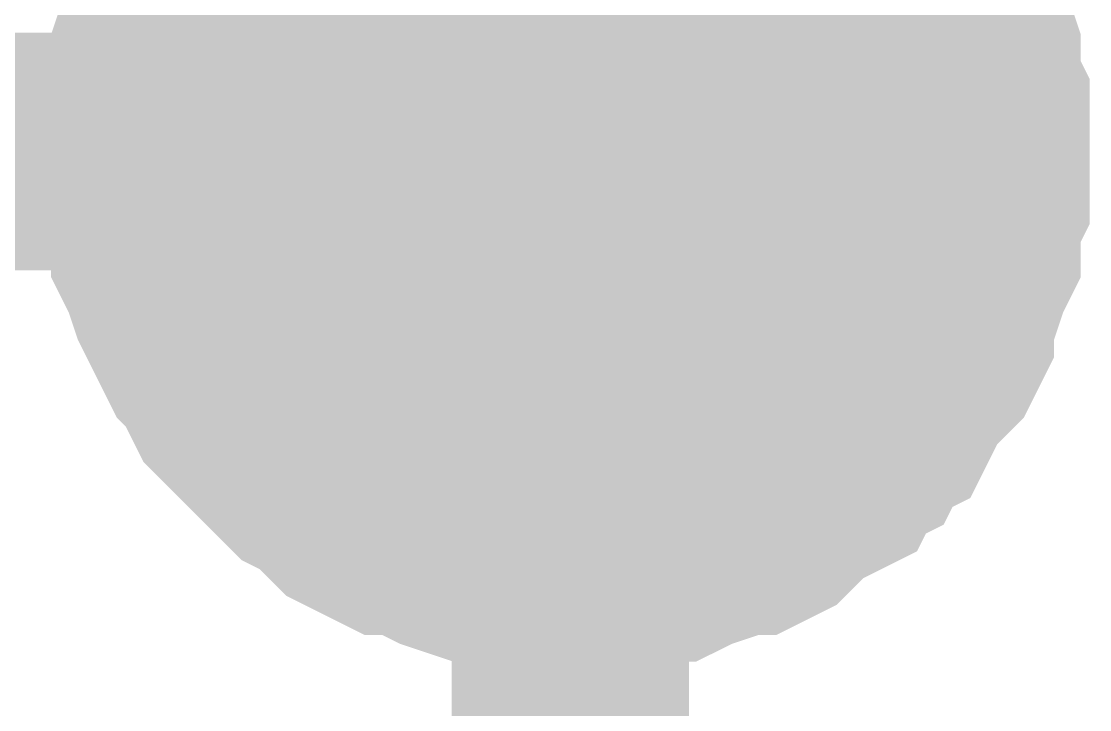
# Model space of a CAD drawing. Header units: inches. Extents: x 0 to 22.3, y 0 to 15.7.
# Drawn here: x 3.5731 to 3.6262, y 5.4721 to 5.5063 of the extents above; entities that cross this region are included whole.
import ezdxf

# ---------------------------------------------------------------- set-up
doc = ezdxf.new("R2010")
doc.units = ezdxf.units.IN
doc.header["$MEASUREMENT"] = 0
doc.layers.add('Sheet', color=255, linetype='Continuous')

msp = doc.modelspace()

# ---------------------------------------------------------------- linework, layer by layer
at = {"layer": 'Sheet'}
for points in [[(3.60041, 6.669848, 0.0118, 0.0118, 0), (3.60041, 5.499862, 0.0118, 0.0118, 0), (3.60041, 5.430025, 0.0118, 0.0118, 0)], [(3.580077, 5.499862, 0.0118, 0.0118, 0), (3.580077, 5.500746, 0.0118, 0.0118, 0), (3.580077, 5.502072, 0.0118, 0.0118, 0), (3.580519, 5.502956, 0.0118, 0.0118, 0), (3.580519, 5.50384, 0.0118, 0.0118, 0), (3.580519, 5.504724, 0.0118, 0.0118, 0), (3.580961, 5.50605, 0.0118, 0.0118, 0), (3.581403, 5.506934, 0.0118, 0.0118, 0), (3.581845, 5.507818, 0.0118, 0.0118, 0), (3.582287, 5.508702, 0.0118, 0.0118, 0), (3.582729, 5.509586, 0.0118, 0.0118, 0), (3.583171, 5.51047, 0.0118, 0.0118, 0), (3.583613, 5.511354, 0.0118, 0.0118, 0), (3.584055, 5.511796, 0.0118, 0.0118, 0), (3.584939, 5.51268, 0.0118, 0.0118, 0)], [(3.580077, 5.499862, 0.0118, 0.0118, 0), (3.580077, 5.500746, 0.0118, 0.0118, 0), (3.580077, 5.502072, 0.0118, 0.0118, 0), (3.580519, 5.502956, 0.0118, 0.0118, 0), (3.580519, 5.50384, 0.0118, 0.0118, 0), (3.580519, 5.504724, 0.0118, 0.0118, 0), (3.580961, 5.50605, 0.0118, 0.0118, 0), (3.581403, 5.506934, 0.0118, 0.0118, 0), (3.581845, 5.507818, 0.0118, 0.0118, 0), (3.582287, 5.508702, 0.0118, 0.0118, 0), (3.582729, 5.509586, 0.0118, 0.0118, 0), (3.583171, 5.51047, 0.0118, 0.0118, 0), (3.583613, 5.511354, 0.0118, 0.0118, 0), (3.584055, 5.511796, 0.0118, 0.0118, 0), (3.584939, 5.51268, 0.0118, 0.0118, 0)], [(3.580077, 5.499862, 0.0118, 0.0118, 0), (3.580077, 5.500746, 0.0118, 0.0118, 0), (3.580077, 5.502072, 0.0118, 0.0118, 0), (3.580519, 5.502956, 0.0118, 0.0118, 0), (3.580519, 5.50384, 0.0118, 0.0118, 0), (3.580519, 5.504724, 0.0118, 0.0118, 0), (3.580961, 5.50605, 0.0118, 0.0118, 0), (3.581403, 5.506934, 0.0118, 0.0118, 0), (3.581845, 5.507818, 0.0118, 0.0118, 0), (3.582287, 5.508702, 0.0118, 0.0118, 0), (3.582729, 5.509586, 0.0118, 0.0118, 0), (3.583171, 5.51047, 0.0118, 0.0118, 0), (3.583613, 5.511354, 0.0118, 0.0118, 0), (3.584055, 5.511796, 0.0118, 0.0118, 0), (3.584939, 5.51268, 0.0118, 0.0118, 0)], [(3.580077, 5.499862, 0.0118, 0.0118, 0), (3.580077, 5.500746, 0.0118, 0.0118, 0), (3.580077, 5.502072, 0.0118, 0.0118, 0), (3.580519, 5.502956, 0.0118, 0.0118, 0), (3.580519, 5.50384, 0.0118, 0.0118, 0), (3.580519, 5.504724, 0.0118, 0.0118, 0), (3.580961, 5.50605, 0.0118, 0.0118, 0), (3.581403, 5.506934, 0.0118, 0.0118, 0), (3.581845, 5.507818, 0.0118, 0.0118, 0), (3.582287, 5.508702, 0.0118, 0.0118, 0), (3.582729, 5.509586, 0.0118, 0.0118, 0), (3.583171, 5.51047, 0.0118, 0.0118, 0), (3.583613, 5.511354, 0.0118, 0.0118, 0), (3.584055, 5.511796, 0.0118, 0.0118, 0), (3.584939, 5.51268, 0.0118, 0.0118, 0)], [(3.615882, 5.51268, 0.0118, 0.0118, 0), (3.616324, 5.511796, 0.0118, 0.0118, 0), (3.616766, 5.511354, 0.0118, 0.0118, 0), (3.61765, 5.51047, 0.0118, 0.0118, 0), (3.618092, 5.509586, 0.0118, 0.0118, 0), (3.618534, 5.508702, 0.0118, 0.0118, 0), (3.618534, 5.507818, 0.0118, 0.0118, 0), (3.618976, 5.506934, 0.0118, 0.0118, 0), (3.619418, 5.50605, 0.0118, 0.0118, 0), (3.61986, 5.504724, 0.0118, 0.0118, 0), (3.61986, 5.50384, 0.0118, 0.0118, 0), (3.61986, 5.502956, 0.0118, 0.0118, 0), (3.620302, 5.502072, 0.0118, 0.0118, 0), (3.620302, 5.500746, 0.0118, 0.0118, 0), (3.620302, 5.499862, 0.0118, 0.0118, 0)], [(3.615882, 5.51268, 0.0118, 0.0118, 0), (3.616324, 5.511796, 0.0118, 0.0118, 0), (3.616766, 5.511354, 0.0118, 0.0118, 0), (3.61765, 5.51047, 0.0118, 0.0118, 0), (3.618092, 5.509586, 0.0118, 0.0118, 0), (3.618534, 5.508702, 0.0118, 0.0118, 0), (3.618534, 5.507818, 0.0118, 0.0118, 0), (3.618976, 5.506934, 0.0118, 0.0118, 0), (3.619418, 5.50605, 0.0118, 0.0118, 0), (3.61986, 5.504724, 0.0118, 0.0118, 0), (3.61986, 5.50384, 0.0118, 0.0118, 0), (3.61986, 5.502956, 0.0118, 0.0118, 0), (3.620302, 5.502072, 0.0118, 0.0118, 0), (3.620302, 5.500746, 0.0118, 0.0118, 0), (3.620302, 5.499862, 0.0118, 0.0118, 0)], [(3.615882, 5.51268, 0.0118, 0.0118, 0), (3.616324, 5.511796, 0.0118, 0.0118, 0), (3.616766, 5.511354, 0.0118, 0.0118, 0), (3.61765, 5.51047, 0.0118, 0.0118, 0), (3.618092, 5.509586, 0.0118, 0.0118, 0), (3.618534, 5.508702, 0.0118, 0.0118, 0), (3.618534, 5.507818, 0.0118, 0.0118, 0), (3.618976, 5.506934, 0.0118, 0.0118, 0), (3.619418, 5.50605, 0.0118, 0.0118, 0), (3.61986, 5.504724, 0.0118, 0.0118, 0), (3.61986, 5.50384, 0.0118, 0.0118, 0), (3.61986, 5.502956, 0.0118, 0.0118, 0), (3.620302, 5.502072, 0.0118, 0.0118, 0), (3.620302, 5.500746, 0.0118, 0.0118, 0), (3.620302, 5.499862, 0.0118, 0.0118, 0)], [(3.615882, 5.51268, 0.0118, 0.0118, 0), (3.616324, 5.511796, 0.0118, 0.0118, 0), (3.616766, 5.511354, 0.0118, 0.0118, 0), (3.61765, 5.51047, 0.0118, 0.0118, 0), (3.618092, 5.509586, 0.0118, 0.0118, 0), (3.618534, 5.508702, 0.0118, 0.0118, 0), (3.618534, 5.507818, 0.0118, 0.0118, 0), (3.618976, 5.506934, 0.0118, 0.0118, 0), (3.619418, 5.50605, 0.0118, 0.0118, 0), (3.61986, 5.504724, 0.0118, 0.0118, 0), (3.61986, 5.50384, 0.0118, 0.0118, 0), (3.61986, 5.502956, 0.0118, 0.0118, 0), (3.620302, 5.502072, 0.0118, 0.0118, 0), (3.620302, 5.500746, 0.0118, 0.0118, 0), (3.620302, 5.499862, 0.0118, 0.0118, 0)], [(3.580077, 5.499862, 0.0039, 0.0039, 0), (3.580077, 5.500746, 0.0039, 0.0039, 0), (3.580077, 5.502072, 0.0039, 0.0039, 0), (3.580519, 5.502956, 0.0039, 0.0039, 0), (3.580519, 5.50384, 0.0039, 0.0039, 0), (3.580519, 5.504724, 0.0039, 0.0039, 0), (3.580961, 5.50605, 0.0039, 0.0039, 0), (3.581403, 5.506934, 0.0039, 0.0039, 0), (3.581845, 5.507818, 0.0039, 0.0039, 0), (3.582287, 5.508702, 0.0039, 0.0039, 0)], [(3.580077, 5.499862, 0.0039, 0.0039, 0), (3.580077, 5.500746, 0.0039, 0.0039, 0), (3.580077, 5.502072, 0.0039, 0.0039, 0), (3.580519, 5.502956, 0.0039, 0.0039, 0), (3.580519, 5.50384, 0.0039, 0.0039, 0), (3.580519, 5.504724, 0.0039, 0.0039, 0), (3.580961, 5.50605, 0.0039, 0.0039, 0), (3.581403, 5.506934, 0.0039, 0.0039, 0), (3.581845, 5.507818, 0.0039, 0.0039, 0), (3.582287, 5.508702, 0.0039, 0.0039, 0)], [(3.580077, 5.499862, 0.0039, 0.0039, 0), (3.580077, 5.500746, 0.0039, 0.0039, 0), (3.580077, 5.502072, 0.0039, 0.0039, 0), (3.580519, 5.502956, 0.0039, 0.0039, 0), (3.580519, 5.50384, 0.0039, 0.0039, 0), (3.580519, 5.504724, 0.0039, 0.0039, 0), (3.580961, 5.50605, 0.0039, 0.0039, 0), (3.581403, 5.506934, 0.0039, 0.0039, 0), (3.581845, 5.507818, 0.0039, 0.0039, 0), (3.582287, 5.508702, 0.0039, 0.0039, 0)], [(3.580077, 5.499862, 0.0039, 0.0039, 0), (3.580077, 5.500746, 0.0039, 0.0039, 0), (3.580077, 5.502072, 0.0039, 0.0039, 0), (3.580519, 5.502956, 0.0039, 0.0039, 0), (3.580519, 5.50384, 0.0039, 0.0039, 0), (3.580519, 5.504724, 0.0039, 0.0039, 0), (3.580961, 5.50605, 0.0039, 0.0039, 0), (3.581403, 5.506934, 0.0039, 0.0039, 0), (3.581845, 5.507818, 0.0039, 0.0039, 0), (3.582287, 5.508702, 0.0039, 0.0039, 0)], [(3.618534, 5.508702, 0.0039, 0.0039, 0), (3.618534, 5.507818, 0.0039, 0.0039, 0), (3.618976, 5.506934, 0.0039, 0.0039, 0), (3.619418, 5.50605, 0.0039, 0.0039, 0), (3.61986, 5.504724, 0.0039, 0.0039, 0), (3.61986, 5.50384, 0.0039, 0.0039, 0), (3.61986, 5.502956, 0.0039, 0.0039, 0), (3.620302, 5.502072, 0.0039, 0.0039, 0), (3.620302, 5.500746, 0.0039, 0.0039, 0), (3.620302, 5.499862, 0.0039, 0.0039, 0)], [(3.618534, 5.508702, 0.0039, 0.0039, 0), (3.618534, 5.507818, 0.0039, 0.0039, 0), (3.618976, 5.506934, 0.0039, 0.0039, 0), (3.619418, 5.50605, 0.0039, 0.0039, 0), (3.61986, 5.504724, 0.0039, 0.0039, 0), (3.61986, 5.50384, 0.0039, 0.0039, 0), (3.61986, 5.502956, 0.0039, 0.0039, 0), (3.620302, 5.502072, 0.0039, 0.0039, 0), (3.620302, 5.500746, 0.0039, 0.0039, 0), (3.620302, 5.499862, 0.0039, 0.0039, 0)], [(3.618534, 5.508702, 0.0039, 0.0039, 0), (3.618534, 5.507818, 0.0039, 0.0039, 0), (3.618976, 5.506934, 0.0039, 0.0039, 0), (3.619418, 5.50605, 0.0039, 0.0039, 0), (3.61986, 5.504724, 0.0039, 0.0039, 0), (3.61986, 5.50384, 0.0039, 0.0039, 0), (3.61986, 5.502956, 0.0039, 0.0039, 0), (3.620302, 5.502072, 0.0039, 0.0039, 0), (3.620302, 5.500746, 0.0039, 0.0039, 0), (3.620302, 5.499862, 0.0039, 0.0039, 0)], [(3.618534, 5.508702, 0.0039, 0.0039, 0), (3.618534, 5.507818, 0.0039, 0.0039, 0), (3.618976, 5.506934, 0.0039, 0.0039, 0), (3.619418, 5.50605, 0.0039, 0.0039, 0), (3.61986, 5.504724, 0.0039, 0.0039, 0), (3.61986, 5.50384, 0.0039, 0.0039, 0), (3.61986, 5.502956, 0.0039, 0.0039, 0), (3.620302, 5.502072, 0.0039, 0.0039, 0), (3.620302, 5.500746, 0.0039, 0.0039, 0), (3.620302, 5.499862, 0.0039, 0.0039, 0)], [(3.400167, 5.499862, 0.0118, 0.0118, 0), (3.60041, 5.499862, 0.0118, 0.0118, 0)], [(3.60041, 5.479972, 0.0118, 0.0118, 0), (3.599526, 5.479972, 0.0118, 0.0118, 0), (3.5982, 5.479972, 0.0118, 0.0118, 0), (3.597316, 5.480414, 0.0118, 0.0118, 0), (3.596432, 5.480414, 0.0118, 0.0118, 0), (3.595548, 5.480414, 0.0118, 0.0118, 0), (3.594222, 5.480856, 0.0118, 0.0118, 0), (3.593338, 5.481298, 0.0118, 0.0118, 0), (3.592454, 5.48174, 0.0118, 0.0118, 0), (3.59157, 5.48174, 0.0118, 0.0118, 0), (3.590685, 5.482182, 0.0118, 0.0118, 0), (3.589801, 5.482624, 0.0118, 0.0118, 0), (3.588917, 5.483508, 0.0118, 0.0118, 0), (3.588475, 5.48395, 0.0118, 0.0118, 0), (3.587591, 5.484392, 0.0118, 0.0118, 0), (3.586707, 5.485276, 0.0118, 0.0118, 0), (3.586265, 5.485718, 0.0118, 0.0118, 0), (3.585381, 5.486602, 0.0118, 0.0118, 0), (3.584939, 5.487044, 0.0118, 0.0118, 0), (3.584055, 5.487928, 0.0118, 0.0118, 0), (3.583613, 5.488812, 0.0118, 0.0118, 0), (3.583171, 5.489696, 0.0118, 0.0118, 0), (3.582729, 5.490138, 0.0118, 0.0118, 0), (3.582287, 5.491022, 0.0118, 0.0118, 0), (3.581845, 5.491906, 0.0118, 0.0118, 0), (3.581403, 5.49279, 0.0118, 0.0118, 0), (3.580961, 5.494116, 0.0118, 0.0118, 0), (3.580519, 5.495, 0.0118, 0.0118, 0), (3.580519, 5.495884, 0.0118, 0.0118, 0), (3.580519, 5.496768, 0.0118, 0.0118, 0), (3.580077, 5.497652, 0.0118, 0.0118, 0), (3.580077, 5.498978, 0.0118, 0.0118, 0), (3.580077, 5.499862, 0.0118, 0.0118, 0)], [(3.580077, 5.499862, 0.0118, 0.0118, 0), (3.580077, 5.499862, 0.0118, 0.0118, 0)], [(3.60041, 5.479972, 0.0118, 0.0118, 0), (3.599526, 5.479972, 0.0118, 0.0118, 0), (3.5982, 5.479972, 0.0118, 0.0118, 0), (3.597316, 5.480414, 0.0118, 0.0118, 0), (3.596432, 5.480414, 0.0118, 0.0118, 0), (3.595548, 5.480414, 0.0118, 0.0118, 0), (3.594222, 5.480856, 0.0118, 0.0118, 0), (3.593338, 5.481298, 0.0118, 0.0118, 0), (3.592454, 5.48174, 0.0118, 0.0118, 0), (3.59157, 5.48174, 0.0118, 0.0118, 0), (3.590685, 5.482182, 0.0118, 0.0118, 0), (3.589801, 5.482624, 0.0118, 0.0118, 0), (3.588917, 5.483508, 0.0118, 0.0118, 0), (3.588475, 5.48395, 0.0118, 0.0118, 0), (3.587591, 5.484392, 0.0118, 0.0118, 0), (3.586707, 5.485276, 0.0118, 0.0118, 0), (3.586265, 5.485718, 0.0118, 0.0118, 0), (3.585381, 5.486602, 0.0118, 0.0118, 0), (3.584939, 5.487044, 0.0118, 0.0118, 0), (3.584055, 5.487928, 0.0118, 0.0118, 0), (3.583613, 5.488812, 0.0118, 0.0118, 0), (3.583171, 5.489696, 0.0118, 0.0118, 0), (3.582729, 5.490138, 0.0118, 0.0118, 0), (3.582287, 5.491022, 0.0118, 0.0118, 0), (3.581845, 5.491906, 0.0118, 0.0118, 0), (3.581403, 5.49279, 0.0118, 0.0118, 0), (3.580961, 5.494116, 0.0118, 0.0118, 0), (3.580519, 5.495, 0.0118, 0.0118, 0), (3.580519, 5.495884, 0.0118, 0.0118, 0), (3.580519, 5.496768, 0.0118, 0.0118, 0), (3.580077, 5.497652, 0.0118, 0.0118, 0), (3.580077, 5.498978, 0.0118, 0.0118, 0), (3.580077, 5.499862, 0.0118, 0.0118, 0)], [(3.580077, 5.499862, 0.0118, 0.0118, 0), (3.580077, 5.499862, 0.0118, 0.0118, 0)], [(3.60041, 5.479972, 0.0118, 0.0118, 0), (3.599526, 5.479972, 0.0118, 0.0118, 0), (3.5982, 5.479972, 0.0118, 0.0118, 0), (3.597316, 5.480414, 0.0118, 0.0118, 0), (3.596432, 5.480414, 0.0118, 0.0118, 0), (3.595548, 5.480414, 0.0118, 0.0118, 0), (3.594222, 5.480856, 0.0118, 0.0118, 0), (3.593338, 5.481298, 0.0118, 0.0118, 0), (3.592454, 5.48174, 0.0118, 0.0118, 0), (3.59157, 5.48174, 0.0118, 0.0118, 0), (3.590685, 5.482182, 0.0118, 0.0118, 0), (3.589801, 5.482624, 0.0118, 0.0118, 0), (3.588917, 5.483508, 0.0118, 0.0118, 0), (3.588475, 5.48395, 0.0118, 0.0118, 0), (3.587591, 5.484392, 0.0118, 0.0118, 0), (3.586707, 5.485276, 0.0118, 0.0118, 0), (3.586265, 5.485718, 0.0118, 0.0118, 0), (3.585381, 5.486602, 0.0118, 0.0118, 0), (3.584939, 5.487044, 0.0118, 0.0118, 0), (3.584055, 5.487928, 0.0118, 0.0118, 0), (3.583613, 5.488812, 0.0118, 0.0118, 0), (3.583171, 5.489696, 0.0118, 0.0118, 0), (3.582729, 5.490138, 0.0118, 0.0118, 0), (3.582287, 5.491022, 0.0118, 0.0118, 0), (3.581845, 5.491906, 0.0118, 0.0118, 0), (3.581403, 5.49279, 0.0118, 0.0118, 0), (3.580961, 5.494116, 0.0118, 0.0118, 0), (3.580519, 5.495, 0.0118, 0.0118, 0), (3.580519, 5.495884, 0.0118, 0.0118, 0), (3.580519, 5.496768, 0.0118, 0.0118, 0), (3.580077, 5.497652, 0.0118, 0.0118, 0), (3.580077, 5.498978, 0.0118, 0.0118, 0), (3.580077, 5.499862, 0.0118, 0.0118, 0)], [(3.580077, 5.499862, 0.0118, 0.0118, 0), (3.580077, 5.499862, 0.0118, 0.0118, 0)], [(3.60041, 5.479972, 0.0118, 0.0118, 0), (3.599526, 5.479972, 0.0118, 0.0118, 0), (3.5982, 5.479972, 0.0118, 0.0118, 0), (3.597316, 5.480414, 0.0118, 0.0118, 0), (3.596432, 5.480414, 0.0118, 0.0118, 0), (3.595548, 5.480414, 0.0118, 0.0118, 0), (3.594222, 5.480856, 0.0118, 0.0118, 0), (3.593338, 5.481298, 0.0118, 0.0118, 0), (3.592454, 5.48174, 0.0118, 0.0118, 0), (3.59157, 5.48174, 0.0118, 0.0118, 0), (3.590685, 5.482182, 0.0118, 0.0118, 0), (3.589801, 5.482624, 0.0118, 0.0118, 0), (3.588917, 5.483508, 0.0118, 0.0118, 0), (3.588475, 5.48395, 0.0118, 0.0118, 0), (3.587591, 5.484392, 0.0118, 0.0118, 0), (3.586707, 5.485276, 0.0118, 0.0118, 0), (3.586265, 5.485718, 0.0118, 0.0118, 0), (3.585381, 5.486602, 0.0118, 0.0118, 0), (3.584939, 5.487044, 0.0118, 0.0118, 0), (3.584055, 5.487928, 0.0118, 0.0118, 0), (3.583613, 5.488812, 0.0118, 0.0118, 0), (3.583171, 5.489696, 0.0118, 0.0118, 0), (3.582729, 5.490138, 0.0118, 0.0118, 0), (3.582287, 5.491022, 0.0118, 0.0118, 0), (3.581845, 5.491906, 0.0118, 0.0118, 0), (3.581403, 5.49279, 0.0118, 0.0118, 0), (3.580961, 5.494116, 0.0118, 0.0118, 0), (3.580519, 5.495, 0.0118, 0.0118, 0), (3.580519, 5.495884, 0.0118, 0.0118, 0), (3.580519, 5.496768, 0.0118, 0.0118, 0), (3.580077, 5.497652, 0.0118, 0.0118, 0), (3.580077, 5.498978, 0.0118, 0.0118, 0), (3.580077, 5.499862, 0.0118, 0.0118, 0)], [(3.580077, 5.499862, 0.0118, 0.0118, 0), (3.580077, 5.499862, 0.0118, 0.0118, 0)], [(3.620302, 5.499862, 0.0118, 0.0118, 0), (3.620302, 5.498978, 0.0118, 0.0118, 0), (3.620302, 5.497652, 0.0118, 0.0118, 0), (3.61986, 5.496768, 0.0118, 0.0118, 0), (3.61986, 5.495884, 0.0118, 0.0118, 0), (3.61986, 5.495, 0.0118, 0.0118, 0), (3.619418, 5.494116, 0.0118, 0.0118, 0), (3.618976, 5.49279, 0.0118, 0.0118, 0), (3.618534, 5.491906, 0.0118, 0.0118, 0), (3.618534, 5.491022, 0.0118, 0.0118, 0), (3.618092, 5.490138, 0.0118, 0.0118, 0), (3.61765, 5.489696, 0.0118, 0.0118, 0), (3.616766, 5.488812, 0.0118, 0.0118, 0), (3.616324, 5.487928, 0.0118, 0.0118, 0), (3.615882, 5.487044, 0.0118, 0.0118, 0), (3.614998, 5.486602, 0.0118, 0.0118, 0), (3.614556, 5.485718, 0.0118, 0.0118, 0), (3.613672, 5.485276, 0.0118, 0.0118, 0), (3.613229, 5.484392, 0.0118, 0.0118, 0), (3.612345, 5.48395, 0.0118, 0.0118, 0), (3.611461, 5.483508, 0.0118, 0.0118, 0), (3.610577, 5.482624, 0.0118, 0.0118, 0), (3.610135, 5.482182, 0.0118, 0.0118, 0), (3.609251, 5.48174, 0.0118, 0.0118, 0), (3.608367, 5.48174, 0.0118, 0.0118, 0), (3.607483, 5.481298, 0.0118, 0.0118, 0), (3.606157, 5.480856, 0.0118, 0.0118, 0), (3.605273, 5.480414, 0.0118, 0.0118, 0), (3.604389, 5.480414, 0.0118, 0.0118, 0), (3.603505, 5.480414, 0.0118, 0.0118, 0), (3.602621, 5.479972, 0.0118, 0.0118, 0), (3.601294, 5.479972, 0.0118, 0.0118, 0), (3.60041, 5.479972, 0.0118, 0.0118, 0)], [(3.620302, 5.499862, 0.0118, 0.0118, 0), (3.620302, 5.498978, 0.0118, 0.0118, 0), (3.620302, 5.497652, 0.0118, 0.0118, 0), (3.61986, 5.496768, 0.0118, 0.0118, 0), (3.61986, 5.495884, 0.0118, 0.0118, 0), (3.61986, 5.495, 0.0118, 0.0118, 0), (3.619418, 5.494116, 0.0118, 0.0118, 0), (3.618976, 5.49279, 0.0118, 0.0118, 0), (3.618534, 5.491906, 0.0118, 0.0118, 0), (3.618534, 5.491022, 0.0118, 0.0118, 0), (3.618092, 5.490138, 0.0118, 0.0118, 0), (3.61765, 5.489696, 0.0118, 0.0118, 0), (3.616766, 5.488812, 0.0118, 0.0118, 0), (3.616324, 5.487928, 0.0118, 0.0118, 0), (3.615882, 5.487044, 0.0118, 0.0118, 0), (3.614998, 5.486602, 0.0118, 0.0118, 0), (3.614556, 5.485718, 0.0118, 0.0118, 0), (3.613672, 5.485276, 0.0118, 0.0118, 0), (3.613229, 5.484392, 0.0118, 0.0118, 0), (3.612345, 5.48395, 0.0118, 0.0118, 0), (3.611461, 5.483508, 0.0118, 0.0118, 0), (3.610577, 5.482624, 0.0118, 0.0118, 0), (3.610135, 5.482182, 0.0118, 0.0118, 0), (3.609251, 5.48174, 0.0118, 0.0118, 0), (3.608367, 5.48174, 0.0118, 0.0118, 0), (3.607483, 5.481298, 0.0118, 0.0118, 0), (3.606157, 5.480856, 0.0118, 0.0118, 0), (3.605273, 5.480414, 0.0118, 0.0118, 0), (3.604389, 5.480414, 0.0118, 0.0118, 0), (3.603505, 5.480414, 0.0118, 0.0118, 0), (3.602621, 5.479972, 0.0118, 0.0118, 0), (3.601294, 5.479972, 0.0118, 0.0118, 0), (3.60041, 5.479972, 0.0118, 0.0118, 0)], [(3.620302, 5.499862, 0.0118, 0.0118, 0), (3.620302, 5.498978, 0.0118, 0.0118, 0), (3.620302, 5.497652, 0.0118, 0.0118, 0), (3.61986, 5.496768, 0.0118, 0.0118, 0), (3.61986, 5.495884, 0.0118, 0.0118, 0), (3.61986, 5.495, 0.0118, 0.0118, 0), (3.619418, 5.494116, 0.0118, 0.0118, 0), (3.618976, 5.49279, 0.0118, 0.0118, 0), (3.618534, 5.491906, 0.0118, 0.0118, 0), (3.618534, 5.491022, 0.0118, 0.0118, 0), (3.618092, 5.490138, 0.0118, 0.0118, 0), (3.61765, 5.489696, 0.0118, 0.0118, 0), (3.616766, 5.488812, 0.0118, 0.0118, 0), (3.616324, 5.487928, 0.0118, 0.0118, 0), (3.615882, 5.487044, 0.0118, 0.0118, 0), (3.614998, 5.486602, 0.0118, 0.0118, 0), (3.614556, 5.485718, 0.0118, 0.0118, 0), (3.613672, 5.485276, 0.0118, 0.0118, 0), (3.613229, 5.484392, 0.0118, 0.0118, 0), (3.612345, 5.48395, 0.0118, 0.0118, 0), (3.611461, 5.483508, 0.0118, 0.0118, 0), (3.610577, 5.482624, 0.0118, 0.0118, 0), (3.610135, 5.482182, 0.0118, 0.0118, 0), (3.609251, 5.48174, 0.0118, 0.0118, 0), (3.608367, 5.48174, 0.0118, 0.0118, 0), (3.607483, 5.481298, 0.0118, 0.0118, 0), (3.606157, 5.480856, 0.0118, 0.0118, 0), (3.605273, 5.480414, 0.0118, 0.0118, 0), (3.604389, 5.480414, 0.0118, 0.0118, 0), (3.603505, 5.480414, 0.0118, 0.0118, 0), (3.602621, 5.479972, 0.0118, 0.0118, 0), (3.601294, 5.479972, 0.0118, 0.0118, 0), (3.60041, 5.479972, 0.0118, 0.0118, 0)], [(3.620302, 5.499862, 0.0118, 0.0118, 0), (3.620302, 5.498978, 0.0118, 0.0118, 0), (3.620302, 5.497652, 0.0118, 0.0118, 0), (3.61986, 5.496768, 0.0118, 0.0118, 0), (3.61986, 5.495884, 0.0118, 0.0118, 0), (3.61986, 5.495, 0.0118, 0.0118, 0), (3.619418, 5.494116, 0.0118, 0.0118, 0), (3.618976, 5.49279, 0.0118, 0.0118, 0), (3.618534, 5.491906, 0.0118, 0.0118, 0), (3.618534, 5.491022, 0.0118, 0.0118, 0), (3.618092, 5.490138, 0.0118, 0.0118, 0), (3.61765, 5.489696, 0.0118, 0.0118, 0), (3.616766, 5.488812, 0.0118, 0.0118, 0), (3.616324, 5.487928, 0.0118, 0.0118, 0), (3.615882, 5.487044, 0.0118, 0.0118, 0), (3.614998, 5.486602, 0.0118, 0.0118, 0), (3.614556, 5.485718, 0.0118, 0.0118, 0), (3.613672, 5.485276, 0.0118, 0.0118, 0), (3.613229, 5.484392, 0.0118, 0.0118, 0), (3.612345, 5.48395, 0.0118, 0.0118, 0), (3.611461, 5.483508, 0.0118, 0.0118, 0), (3.610577, 5.482624, 0.0118, 0.0118, 0), (3.610135, 5.482182, 0.0118, 0.0118, 0), (3.609251, 5.48174, 0.0118, 0.0118, 0), (3.608367, 5.48174, 0.0118, 0.0118, 0), (3.607483, 5.481298, 0.0118, 0.0118, 0), (3.606157, 5.480856, 0.0118, 0.0118, 0), (3.605273, 5.480414, 0.0118, 0.0118, 0), (3.604389, 5.480414, 0.0118, 0.0118, 0), (3.603505, 5.480414, 0.0118, 0.0118, 0), (3.602621, 5.479972, 0.0118, 0.0118, 0), (3.601294, 5.479972, 0.0118, 0.0118, 0), (3.60041, 5.479972, 0.0118, 0.0118, 0)], [(3.620302, 5.499862, 0.0118, 0.0118, 0), (3.620302, 5.499862, 0.0118, 0.0118, 0), (3.620302, 5.499862, 0.0118, 0.0118, 0), (3.620302, 5.499862, 0.0118, 0.0118, 0), (3.620302, 5.499862, 0.0118, 0.0118, 0), (3.620302, 5.499862, 0.0118, 0.0118, 0), (3.620302, 5.499862, 0.0118, 0.0118, 0), (3.620302, 5.499862, 0.0118, 0.0118, 0), (3.620302, 5.499862, 0.0118, 0.0118, 0), (3.620302, 5.499862, 0.0118, 0.0118, 0), (3.620302, 5.499862, 0.0118, 0.0118, 0), (3.620302, 5.499862, 0.0118, 0.0118, 0), (3.620302, 5.499862, 0.0118, 0.0118, 0), (3.620302, 5.499862, 0.0118, 0.0118, 0), (3.620302, 5.499862, 0.0118, 0.0118, 0), (3.620302, 5.499862, 0.0118, 0.0118, 0), (3.620302, 5.499862, 0.0118, 0.0118, 0), (3.620302, 5.499862, 0.0118, 0.0118, 0), (3.620302, 5.499862, 0.0118, 0.0118, 0), (3.620302, 5.499862, 0.0118, 0.0118, 0), (3.620302, 5.499862, 0.0118, 0.0118, 0), (3.620302, 5.499862, 0.0118, 0.0118, 0), (3.620302, 5.499862, 0.0118, 0.0118, 0), (3.620302, 5.499862, 0.0118, 0.0118, 0), (3.620302, 5.499862, 0.0118, 0.0118, 0), (3.620302, 5.499862, 0.0118, 0.0118, 0), (3.620302, 5.499862, 0.0118, 0.0118, 0), (3.620302, 5.499862, 0.0118, 0.0118, 0), (3.620302, 5.499862, 0.0118, 0.0118, 0), (3.620302, 5.499862, 0.0118, 0.0118, 0), (3.620302, 5.499862, 0.0118, 0.0118, 0), (3.620302, 5.499862, 0.0118, 0.0118, 0), (3.620302, 5.499862, 0.0118, 0.0118, 0)], [(3.620302, 5.499862, 0.0118, 0.0118, 0), (3.620302, 5.499862, 0.0118, 0.0118, 0)], [(3.620302, 5.499862, 0.0118, 0.0118, 0), (3.620302, 5.499862, 0.0118, 0.0118, 0), (3.620302, 5.499862, 0.0118, 0.0118, 0), (3.620302, 5.499862, 0.0118, 0.0118, 0), (3.620302, 5.499862, 0.0118, 0.0118, 0), (3.620302, 5.499862, 0.0118, 0.0118, 0), (3.620302, 5.499862, 0.0118, 0.0118, 0), (3.620302, 5.499862, 0.0118, 0.0118, 0), (3.620302, 5.499862, 0.0118, 0.0118, 0), (3.620302, 5.499862, 0.0118, 0.0118, 0), (3.620302, 5.499862, 0.0118, 0.0118, 0), (3.620302, 5.499862, 0.0118, 0.0118, 0), (3.620302, 5.499862, 0.0118, 0.0118, 0), (3.620302, 5.499862, 0.0118, 0.0118, 0), (3.620302, 5.499862, 0.0118, 0.0118, 0), (3.620302, 5.499862, 0.0118, 0.0118, 0), (3.620302, 5.499862, 0.0118, 0.0118, 0), (3.620302, 5.499862, 0.0118, 0.0118, 0), (3.620302, 5.499862, 0.0118, 0.0118, 0), (3.620302, 5.499862, 0.0118, 0.0118, 0), (3.620302, 5.499862, 0.0118, 0.0118, 0), (3.620302, 5.499862, 0.0118, 0.0118, 0), (3.620302, 5.499862, 0.0118, 0.0118, 0), (3.620302, 5.499862, 0.0118, 0.0118, 0), (3.620302, 5.499862, 0.0118, 0.0118, 0), (3.620302, 5.499862, 0.0118, 0.0118, 0), (3.620302, 5.499862, 0.0118, 0.0118, 0), (3.620302, 5.499862, 0.0118, 0.0118, 0), (3.620302, 5.499862, 0.0118, 0.0118, 0), (3.620302, 5.499862, 0.0118, 0.0118, 0), (3.620302, 5.499862, 0.0118, 0.0118, 0), (3.620302, 5.499862, 0.0118, 0.0118, 0), (3.620302, 5.499862, 0.0118, 0.0118, 0)], [(3.620302, 5.499862, 0.0118, 0.0118, 0), (3.620302, 5.499862, 0.0118, 0.0118, 0)], [(3.620302, 5.499862, 0.0118, 0.0118, 0), (3.620302, 5.499862, 0.0118, 0.0118, 0), (3.620302, 5.499862, 0.0118, 0.0118, 0), (3.620302, 5.499862, 0.0118, 0.0118, 0), (3.620302, 5.499862, 0.0118, 0.0118, 0), (3.620302, 5.499862, 0.0118, 0.0118, 0), (3.620302, 5.499862, 0.0118, 0.0118, 0), (3.620302, 5.499862, 0.0118, 0.0118, 0), (3.620302, 5.499862, 0.0118, 0.0118, 0), (3.620302, 5.499862, 0.0118, 0.0118, 0), (3.620302, 5.499862, 0.0118, 0.0118, 0), (3.620302, 5.499862, 0.0118, 0.0118, 0), (3.620302, 5.499862, 0.0118, 0.0118, 0), (3.620302, 5.499862, 0.0118, 0.0118, 0), (3.620302, 5.499862, 0.0118, 0.0118, 0), (3.620302, 5.499862, 0.0118, 0.0118, 0), (3.620302, 5.499862, 0.0118, 0.0118, 0), (3.620302, 5.499862, 0.0118, 0.0118, 0), (3.620302, 5.499862, 0.0118, 0.0118, 0), (3.620302, 5.499862, 0.0118, 0.0118, 0), (3.620302, 5.499862, 0.0118, 0.0118, 0), (3.620302, 5.499862, 0.0118, 0.0118, 0), (3.620302, 5.499862, 0.0118, 0.0118, 0), (3.620302, 5.499862, 0.0118, 0.0118, 0), (3.620302, 5.499862, 0.0118, 0.0118, 0), (3.620302, 5.499862, 0.0118, 0.0118, 0), (3.620302, 5.499862, 0.0118, 0.0118, 0), (3.620302, 5.499862, 0.0118, 0.0118, 0), (3.620302, 5.499862, 0.0118, 0.0118, 0), (3.620302, 5.499862, 0.0118, 0.0118, 0), (3.620302, 5.499862, 0.0118, 0.0118, 0), (3.620302, 5.499862, 0.0118, 0.0118, 0), (3.620302, 5.499862, 0.0118, 0.0118, 0)], [(3.620302, 5.499862, 0.0118, 0.0118, 0), (3.620302, 5.499862, 0.0118, 0.0118, 0)], [(3.620302, 5.499862, 0.0118, 0.0118, 0), (3.620302, 5.499862, 0.0118, 0.0118, 0), (3.620302, 5.499862, 0.0118, 0.0118, 0), (3.620302, 5.499862, 0.0118, 0.0118, 0), (3.620302, 5.499862, 0.0118, 0.0118, 0), (3.620302, 5.499862, 0.0118, 0.0118, 0), (3.620302, 5.499862, 0.0118, 0.0118, 0), (3.620302, 5.499862, 0.0118, 0.0118, 0), (3.620302, 5.499862, 0.0118, 0.0118, 0), (3.620302, 5.499862, 0.0118, 0.0118, 0), (3.620302, 5.499862, 0.0118, 0.0118, 0), (3.620302, 5.499862, 0.0118, 0.0118, 0), (3.620302, 5.499862, 0.0118, 0.0118, 0), (3.620302, 5.499862, 0.0118, 0.0118, 0), (3.620302, 5.499862, 0.0118, 0.0118, 0), (3.620302, 5.499862, 0.0118, 0.0118, 0), (3.620302, 5.499862, 0.0118, 0.0118, 0), (3.620302, 5.499862, 0.0118, 0.0118, 0), (3.620302, 5.499862, 0.0118, 0.0118, 0), (3.620302, 5.499862, 0.0118, 0.0118, 0), (3.620302, 5.499862, 0.0118, 0.0118, 0), (3.620302, 5.499862, 0.0118, 0.0118, 0), (3.620302, 5.499862, 0.0118, 0.0118, 0), (3.620302, 5.499862, 0.0118, 0.0118, 0), (3.620302, 5.499862, 0.0118, 0.0118, 0), (3.620302, 5.499862, 0.0118, 0.0118, 0), (3.620302, 5.499862, 0.0118, 0.0118, 0), (3.620302, 5.499862, 0.0118, 0.0118, 0), (3.620302, 5.499862, 0.0118, 0.0118, 0), (3.620302, 5.499862, 0.0118, 0.0118, 0), (3.620302, 5.499862, 0.0118, 0.0118, 0), (3.620302, 5.499862, 0.0118, 0.0118, 0), (3.620302, 5.499862, 0.0118, 0.0118, 0)], [(3.620302, 5.499862, 0.0118, 0.0118, 0), (3.620302, 5.499862, 0.0118, 0.0118, 0)], [(3.60041, 5.479972, 0.0039, 0.0039, 0), (3.599526, 5.479972, 0.0039, 0.0039, 0), (3.5982, 5.479972, 0.0039, 0.0039, 0), (3.597316, 5.480414, 0.0039, 0.0039, 0), (3.596432, 5.480414, 0.0039, 0.0039, 0), (3.595548, 5.480414, 0.0039, 0.0039, 0), (3.594222, 5.480856, 0.0039, 0.0039, 0), (3.593338, 5.481298, 0.0039, 0.0039, 0), (3.592454, 5.48174, 0.0039, 0.0039, 0), (3.59157, 5.48174, 0.0039, 0.0039, 0), (3.590685, 5.482182, 0.0039, 0.0039, 0), (3.589801, 5.482624, 0.0039, 0.0039, 0), (3.588917, 5.483508, 0.0039, 0.0039, 0), (3.588475, 5.48395, 0.0039, 0.0039, 0), (3.587591, 5.484392, 0.0039, 0.0039, 0), (3.586707, 5.485276, 0.0039, 0.0039, 0), (3.586265, 5.485718, 0.0039, 0.0039, 0), (3.585381, 5.486602, 0.0039, 0.0039, 0), (3.584939, 5.487044, 0.0039, 0.0039, 0), (3.584055, 5.487928, 0.0039, 0.0039, 0), (3.583613, 5.488812, 0.0039, 0.0039, 0), (3.583171, 5.489696, 0.0039, 0.0039, 0), (3.582729, 5.490138, 0.0039, 0.0039, 0), (3.582287, 5.491022, 0.0039, 0.0039, 0), (3.581845, 5.491906, 0.0039, 0.0039, 0), (3.581403, 5.49279, 0.0039, 0.0039, 0), (3.580961, 5.494116, 0.0039, 0.0039, 0), (3.580519, 5.495, 0.0039, 0.0039, 0), (3.580519, 5.495884, 0.0039, 0.0039, 0), (3.580519, 5.496768, 0.0039, 0.0039, 0), (3.580077, 5.497652, 0.0039, 0.0039, 0), (3.580077, 5.498978, 0.0039, 0.0039, 0), (3.580077, 5.499862, 0.0039, 0.0039, 0)], [(3.580077, 5.499862, 0.0039, 0.0039, 0), (3.580077, 5.499862, 0.0039, 0.0039, 0)], [(3.60041, 5.479972, 0.0039, 0.0039, 0), (3.599526, 5.479972, 0.0039, 0.0039, 0), (3.5982, 5.479972, 0.0039, 0.0039, 0), (3.597316, 5.480414, 0.0039, 0.0039, 0), (3.596432, 5.480414, 0.0039, 0.0039, 0), (3.595548, 5.480414, 0.0039, 0.0039, 0), (3.594222, 5.480856, 0.0039, 0.0039, 0), (3.593338, 5.481298, 0.0039, 0.0039, 0), (3.592454, 5.48174, 0.0039, 0.0039, 0), (3.59157, 5.48174, 0.0039, 0.0039, 0), (3.590685, 5.482182, 0.0039, 0.0039, 0), (3.589801, 5.482624, 0.0039, 0.0039, 0), (3.588917, 5.483508, 0.0039, 0.0039, 0), (3.588475, 5.48395, 0.0039, 0.0039, 0), (3.587591, 5.484392, 0.0039, 0.0039, 0), (3.586707, 5.485276, 0.0039, 0.0039, 0), (3.586265, 5.485718, 0.0039, 0.0039, 0), (3.585381, 5.486602, 0.0039, 0.0039, 0), (3.584939, 5.487044, 0.0039, 0.0039, 0), (3.584055, 5.487928, 0.0039, 0.0039, 0), (3.583613, 5.488812, 0.0039, 0.0039, 0), (3.583171, 5.489696, 0.0039, 0.0039, 0), (3.582729, 5.490138, 0.0039, 0.0039, 0), (3.582287, 5.491022, 0.0039, 0.0039, 0), (3.581845, 5.491906, 0.0039, 0.0039, 0), (3.581403, 5.49279, 0.0039, 0.0039, 0), (3.580961, 5.494116, 0.0039, 0.0039, 0), (3.580519, 5.495, 0.0039, 0.0039, 0), (3.580519, 5.495884, 0.0039, 0.0039, 0), (3.580519, 5.496768, 0.0039, 0.0039, 0), (3.580077, 5.497652, 0.0039, 0.0039, 0), (3.580077, 5.498978, 0.0039, 0.0039, 0), (3.580077, 5.499862, 0.0039, 0.0039, 0)], [(3.580077, 5.499862, 0.0039, 0.0039, 0), (3.580077, 5.499862, 0.0039, 0.0039, 0)], [(3.60041, 5.479972, 0.0039, 0.0039, 0), (3.599526, 5.479972, 0.0039, 0.0039, 0), (3.5982, 5.479972, 0.0039, 0.0039, 0), (3.597316, 5.480414, 0.0039, 0.0039, 0), (3.596432, 5.480414, 0.0039, 0.0039, 0), (3.595548, 5.480414, 0.0039, 0.0039, 0), (3.594222, 5.480856, 0.0039, 0.0039, 0), (3.593338, 5.481298, 0.0039, 0.0039, 0), (3.592454, 5.48174, 0.0039, 0.0039, 0), (3.59157, 5.48174, 0.0039, 0.0039, 0), (3.590685, 5.482182, 0.0039, 0.0039, 0), (3.589801, 5.482624, 0.0039, 0.0039, 0), (3.588917, 5.483508, 0.0039, 0.0039, 0), (3.588475, 5.48395, 0.0039, 0.0039, 0), (3.587591, 5.484392, 0.0039, 0.0039, 0), (3.586707, 5.485276, 0.0039, 0.0039, 0), (3.586265, 5.485718, 0.0039, 0.0039, 0), (3.585381, 5.486602, 0.0039, 0.0039, 0), (3.584939, 5.487044, 0.0039, 0.0039, 0), (3.584055, 5.487928, 0.0039, 0.0039, 0), (3.583613, 5.488812, 0.0039, 0.0039, 0), (3.583171, 5.489696, 0.0039, 0.0039, 0), (3.582729, 5.490138, 0.0039, 0.0039, 0), (3.582287, 5.491022, 0.0039, 0.0039, 0), (3.581845, 5.491906, 0.0039, 0.0039, 0), (3.581403, 5.49279, 0.0039, 0.0039, 0), (3.580961, 5.494116, 0.0039, 0.0039, 0), (3.580519, 5.495, 0.0039, 0.0039, 0), (3.580519, 5.495884, 0.0039, 0.0039, 0), (3.580519, 5.496768, 0.0039, 0.0039, 0), (3.580077, 5.497652, 0.0039, 0.0039, 0), (3.580077, 5.498978, 0.0039, 0.0039, 0), (3.580077, 5.499862, 0.0039, 0.0039, 0)], [(3.580077, 5.499862, 0.0039, 0.0039, 0), (3.580077, 5.499862, 0.0039, 0.0039, 0)], [(3.60041, 5.479972, 0.0039, 0.0039, 0), (3.599526, 5.479972, 0.0039, 0.0039, 0), (3.5982, 5.479972, 0.0039, 0.0039, 0), (3.597316, 5.480414, 0.0039, 0.0039, 0), (3.596432, 5.480414, 0.0039, 0.0039, 0), (3.595548, 5.480414, 0.0039, 0.0039, 0), (3.594222, 5.480856, 0.0039, 0.0039, 0), (3.593338, 5.481298, 0.0039, 0.0039, 0), (3.592454, 5.48174, 0.0039, 0.0039, 0), (3.59157, 5.48174, 0.0039, 0.0039, 0), (3.590685, 5.482182, 0.0039, 0.0039, 0), (3.589801, 5.482624, 0.0039, 0.0039, 0), (3.588917, 5.483508, 0.0039, 0.0039, 0), (3.588475, 5.48395, 0.0039, 0.0039, 0), (3.587591, 5.484392, 0.0039, 0.0039, 0), (3.586707, 5.485276, 0.0039, 0.0039, 0), (3.586265, 5.485718, 0.0039, 0.0039, 0), (3.585381, 5.486602, 0.0039, 0.0039, 0), (3.584939, 5.487044, 0.0039, 0.0039, 0), (3.584055, 5.487928, 0.0039, 0.0039, 0), (3.583613, 5.488812, 0.0039, 0.0039, 0), (3.583171, 5.489696, 0.0039, 0.0039, 0), (3.582729, 5.490138, 0.0039, 0.0039, 0), (3.582287, 5.491022, 0.0039, 0.0039, 0), (3.581845, 5.491906, 0.0039, 0.0039, 0), (3.581403, 5.49279, 0.0039, 0.0039, 0), (3.580961, 5.494116, 0.0039, 0.0039, 0), (3.580519, 5.495, 0.0039, 0.0039, 0), (3.580519, 5.495884, 0.0039, 0.0039, 0), (3.580519, 5.496768, 0.0039, 0.0039, 0), (3.580077, 5.497652, 0.0039, 0.0039, 0), (3.580077, 5.498978, 0.0039, 0.0039, 0), (3.580077, 5.499862, 0.0039, 0.0039, 0)], [(3.580077, 5.499862, 0.0039, 0.0039, 0), (3.580077, 5.499862, 0.0039, 0.0039, 0)], [(3.620302, 5.499862, 0.0039, 0.0039, 0), (3.620302, 5.498978, 0.0039, 0.0039, 0), (3.620302, 5.497652, 0.0039, 0.0039, 0), (3.61986, 5.496768, 0.0039, 0.0039, 0), (3.61986, 5.495884, 0.0039, 0.0039, 0), (3.61986, 5.495, 0.0039, 0.0039, 0), (3.619418, 5.494116, 0.0039, 0.0039, 0), (3.618976, 5.49279, 0.0039, 0.0039, 0), (3.618534, 5.491906, 0.0039, 0.0039, 0), (3.618534, 5.491022, 0.0039, 0.0039, 0), (3.618092, 5.490138, 0.0039, 0.0039, 0), (3.61765, 5.489696, 0.0039, 0.0039, 0), (3.616766, 5.488812, 0.0039, 0.0039, 0), (3.616324, 5.487928, 0.0039, 0.0039, 0), (3.615882, 5.487044, 0.0039, 0.0039, 0), (3.614998, 5.486602, 0.0039, 0.0039, 0), (3.614556, 5.485718, 0.0039, 0.0039, 0), (3.613672, 5.485276, 0.0039, 0.0039, 0), (3.613229, 5.484392, 0.0039, 0.0039, 0), (3.612345, 5.48395, 0.0039, 0.0039, 0), (3.611461, 5.483508, 0.0039, 0.0039, 0), (3.610577, 5.482624, 0.0039, 0.0039, 0), (3.610135, 5.482182, 0.0039, 0.0039, 0), (3.609251, 5.48174, 0.0039, 0.0039, 0), (3.608367, 5.48174, 0.0039, 0.0039, 0), (3.607483, 5.481298, 0.0039, 0.0039, 0), (3.606157, 5.480856, 0.0039, 0.0039, 0), (3.605273, 5.480414, 0.0039, 0.0039, 0), (3.604389, 5.480414, 0.0039, 0.0039, 0), (3.603505, 5.480414, 0.0039, 0.0039, 0), (3.602621, 5.479972, 0.0039, 0.0039, 0), (3.601294, 5.479972, 0.0039, 0.0039, 0), (3.60041, 5.479972, 0.0039, 0.0039, 0)], [(3.620302, 5.499862, 0.0039, 0.0039, 0), (3.620302, 5.498978, 0.0039, 0.0039, 0), (3.620302, 5.497652, 0.0039, 0.0039, 0), (3.61986, 5.496768, 0.0039, 0.0039, 0), (3.61986, 5.495884, 0.0039, 0.0039, 0), (3.61986, 5.495, 0.0039, 0.0039, 0), (3.619418, 5.494116, 0.0039, 0.0039, 0), (3.618976, 5.49279, 0.0039, 0.0039, 0), (3.618534, 5.491906, 0.0039, 0.0039, 0), (3.618534, 5.491022, 0.0039, 0.0039, 0), (3.618092, 5.490138, 0.0039, 0.0039, 0), (3.61765, 5.489696, 0.0039, 0.0039, 0), (3.616766, 5.488812, 0.0039, 0.0039, 0), (3.616324, 5.487928, 0.0039, 0.0039, 0), (3.615882, 5.487044, 0.0039, 0.0039, 0), (3.614998, 5.486602, 0.0039, 0.0039, 0), (3.614556, 5.485718, 0.0039, 0.0039, 0), (3.613672, 5.485276, 0.0039, 0.0039, 0), (3.613229, 5.484392, 0.0039, 0.0039, 0), (3.612345, 5.48395, 0.0039, 0.0039, 0), (3.611461, 5.483508, 0.0039, 0.0039, 0), (3.610577, 5.482624, 0.0039, 0.0039, 0), (3.610135, 5.482182, 0.0039, 0.0039, 0), (3.609251, 5.48174, 0.0039, 0.0039, 0), (3.608367, 5.48174, 0.0039, 0.0039, 0), (3.607483, 5.481298, 0.0039, 0.0039, 0), (3.606157, 5.480856, 0.0039, 0.0039, 0), (3.605273, 5.480414, 0.0039, 0.0039, 0), (3.604389, 5.480414, 0.0039, 0.0039, 0), (3.603505, 5.480414, 0.0039, 0.0039, 0), (3.602621, 5.479972, 0.0039, 0.0039, 0), (3.601294, 5.479972, 0.0039, 0.0039, 0), (3.60041, 5.479972, 0.0039, 0.0039, 0)], [(3.620302, 5.499862, 0.0039, 0.0039, 0), (3.620302, 5.498978, 0.0039, 0.0039, 0), (3.620302, 5.497652, 0.0039, 0.0039, 0), (3.61986, 5.496768, 0.0039, 0.0039, 0), (3.61986, 5.495884, 0.0039, 0.0039, 0), (3.61986, 5.495, 0.0039, 0.0039, 0), (3.619418, 5.494116, 0.0039, 0.0039, 0), (3.618976, 5.49279, 0.0039, 0.0039, 0), (3.618534, 5.491906, 0.0039, 0.0039, 0), (3.618534, 5.491022, 0.0039, 0.0039, 0), (3.618092, 5.490138, 0.0039, 0.0039, 0), (3.61765, 5.489696, 0.0039, 0.0039, 0), (3.616766, 5.488812, 0.0039, 0.0039, 0), (3.616324, 5.487928, 0.0039, 0.0039, 0), (3.615882, 5.487044, 0.0039, 0.0039, 0), (3.614998, 5.486602, 0.0039, 0.0039, 0), (3.614556, 5.485718, 0.0039, 0.0039, 0), (3.613672, 5.485276, 0.0039, 0.0039, 0), (3.613229, 5.484392, 0.0039, 0.0039, 0), (3.612345, 5.48395, 0.0039, 0.0039, 0), (3.611461, 5.483508, 0.0039, 0.0039, 0), (3.610577, 5.482624, 0.0039, 0.0039, 0), (3.610135, 5.482182, 0.0039, 0.0039, 0), (3.609251, 5.48174, 0.0039, 0.0039, 0), (3.608367, 5.48174, 0.0039, 0.0039, 0), (3.607483, 5.481298, 0.0039, 0.0039, 0), (3.606157, 5.480856, 0.0039, 0.0039, 0), (3.605273, 5.480414, 0.0039, 0.0039, 0), (3.604389, 5.480414, 0.0039, 0.0039, 0), (3.603505, 5.480414, 0.0039, 0.0039, 0), (3.602621, 5.479972, 0.0039, 0.0039, 0), (3.601294, 5.479972, 0.0039, 0.0039, 0), (3.60041, 5.479972, 0.0039, 0.0039, 0)], [(3.620302, 5.499862, 0.0039, 0.0039, 0), (3.620302, 5.498978, 0.0039, 0.0039, 0), (3.620302, 5.497652, 0.0039, 0.0039, 0), (3.61986, 5.496768, 0.0039, 0.0039, 0), (3.61986, 5.495884, 0.0039, 0.0039, 0), (3.61986, 5.495, 0.0039, 0.0039, 0), (3.619418, 5.494116, 0.0039, 0.0039, 0), (3.618976, 5.49279, 0.0039, 0.0039, 0), (3.618534, 5.491906, 0.0039, 0.0039, 0), (3.618534, 5.491022, 0.0039, 0.0039, 0), (3.618092, 5.490138, 0.0039, 0.0039, 0), (3.61765, 5.489696, 0.0039, 0.0039, 0), (3.616766, 5.488812, 0.0039, 0.0039, 0), (3.616324, 5.487928, 0.0039, 0.0039, 0), (3.615882, 5.487044, 0.0039, 0.0039, 0), (3.614998, 5.486602, 0.0039, 0.0039, 0), (3.614556, 5.485718, 0.0039, 0.0039, 0), (3.613672, 5.485276, 0.0039, 0.0039, 0), (3.613229, 5.484392, 0.0039, 0.0039, 0), (3.612345, 5.48395, 0.0039, 0.0039, 0), (3.611461, 5.483508, 0.0039, 0.0039, 0), (3.610577, 5.482624, 0.0039, 0.0039, 0), (3.610135, 5.482182, 0.0039, 0.0039, 0), (3.609251, 5.48174, 0.0039, 0.0039, 0), (3.608367, 5.48174, 0.0039, 0.0039, 0), (3.607483, 5.481298, 0.0039, 0.0039, 0), (3.606157, 5.480856, 0.0039, 0.0039, 0), (3.605273, 5.480414, 0.0039, 0.0039, 0), (3.604389, 5.480414, 0.0039, 0.0039, 0), (3.603505, 5.480414, 0.0039, 0.0039, 0), (3.602621, 5.479972, 0.0039, 0.0039, 0), (3.601294, 5.479972, 0.0039, 0.0039, 0), (3.60041, 5.479972, 0.0039, 0.0039, 0)], [(3.620302, 5.499862, 0.0039, 0.0039, 0), (3.620302, 5.499862, 0.0039, 0.0039, 0), (3.620302, 5.499862, 0.0039, 0.0039, 0), (3.620302, 5.499862, 0.0039, 0.0039, 0), (3.620302, 5.499862, 0.0039, 0.0039, 0), (3.620302, 5.499862, 0.0039, 0.0039, 0), (3.620302, 5.499862, 0.0039, 0.0039, 0), (3.620302, 5.499862, 0.0039, 0.0039, 0), (3.620302, 5.499862, 0.0039, 0.0039, 0), (3.620302, 5.499862, 0.0039, 0.0039, 0), (3.620302, 5.499862, 0.0039, 0.0039, 0), (3.620302, 5.499862, 0.0039, 0.0039, 0), (3.620302, 5.499862, 0.0039, 0.0039, 0), (3.620302, 5.499862, 0.0039, 0.0039, 0), (3.620302, 5.499862, 0.0039, 0.0039, 0), (3.620302, 5.499862, 0.0039, 0.0039, 0), (3.620302, 5.499862, 0.0039, 0.0039, 0), (3.620302, 5.499862, 0.0039, 0.0039, 0), (3.620302, 5.499862, 0.0039, 0.0039, 0), (3.620302, 5.499862, 0.0039, 0.0039, 0), (3.620302, 5.499862, 0.0039, 0.0039, 0), (3.620302, 5.499862, 0.0039, 0.0039, 0), (3.620302, 5.499862, 0.0039, 0.0039, 0), (3.620302, 5.499862, 0.0039, 0.0039, 0), (3.620302, 5.499862, 0.0039, 0.0039, 0), (3.620302, 5.499862, 0.0039, 0.0039, 0), (3.620302, 5.499862, 0.0039, 0.0039, 0), (3.620302, 5.499862, 0.0039, 0.0039, 0), (3.620302, 5.499862, 0.0039, 0.0039, 0), (3.620302, 5.499862, 0.0039, 0.0039, 0), (3.620302, 5.499862, 0.0039, 0.0039, 0), (3.620302, 5.499862, 0.0039, 0.0039, 0), (3.620302, 5.499862, 0.0039, 0.0039, 0)], [(3.620302, 5.499862, 0.0039, 0.0039, 0), (3.620302, 5.499862, 0.0039, 0.0039, 0)], [(3.620302, 5.499862, 0.0039, 0.0039, 0), (3.620302, 5.499862, 0.0039, 0.0039, 0), (3.620302, 5.499862, 0.0039, 0.0039, 0), (3.620302, 5.499862, 0.0039, 0.0039, 0), (3.620302, 5.499862, 0.0039, 0.0039, 0), (3.620302, 5.499862, 0.0039, 0.0039, 0), (3.620302, 5.499862, 0.0039, 0.0039, 0), (3.620302, 5.499862, 0.0039, 0.0039, 0), (3.620302, 5.499862, 0.0039, 0.0039, 0), (3.620302, 5.499862, 0.0039, 0.0039, 0), (3.620302, 5.499862, 0.0039, 0.0039, 0), (3.620302, 5.499862, 0.0039, 0.0039, 0), (3.620302, 5.499862, 0.0039, 0.0039, 0), (3.620302, 5.499862, 0.0039, 0.0039, 0), (3.620302, 5.499862, 0.0039, 0.0039, 0), (3.620302, 5.499862, 0.0039, 0.0039, 0), (3.620302, 5.499862, 0.0039, 0.0039, 0), (3.620302, 5.499862, 0.0039, 0.0039, 0), (3.620302, 5.499862, 0.0039, 0.0039, 0), (3.620302, 5.499862, 0.0039, 0.0039, 0), (3.620302, 5.499862, 0.0039, 0.0039, 0), (3.620302, 5.499862, 0.0039, 0.0039, 0), (3.620302, 5.499862, 0.0039, 0.0039, 0), (3.620302, 5.499862, 0.0039, 0.0039, 0), (3.620302, 5.499862, 0.0039, 0.0039, 0), (3.620302, 5.499862, 0.0039, 0.0039, 0), (3.620302, 5.499862, 0.0039, 0.0039, 0), (3.620302, 5.499862, 0.0039, 0.0039, 0), (3.620302, 5.499862, 0.0039, 0.0039, 0), (3.620302, 5.499862, 0.0039, 0.0039, 0), (3.620302, 5.499862, 0.0039, 0.0039, 0), (3.620302, 5.499862, 0.0039, 0.0039, 0), (3.620302, 5.499862, 0.0039, 0.0039, 0)], [(3.620302, 5.499862, 0.0039, 0.0039, 0), (3.620302, 5.499862, 0.0039, 0.0039, 0)], [(3.620302, 5.499862, 0.0039, 0.0039, 0), (3.620302, 5.499862, 0.0039, 0.0039, 0), (3.620302, 5.499862, 0.0039, 0.0039, 0), (3.620302, 5.499862, 0.0039, 0.0039, 0), (3.620302, 5.499862, 0.0039, 0.0039, 0), (3.620302, 5.499862, 0.0039, 0.0039, 0), (3.620302, 5.499862, 0.0039, 0.0039, 0), (3.620302, 5.499862, 0.0039, 0.0039, 0), (3.620302, 5.499862, 0.0039, 0.0039, 0), (3.620302, 5.499862, 0.0039, 0.0039, 0), (3.620302, 5.499862, 0.0039, 0.0039, 0), (3.620302, 5.499862, 0.0039, 0.0039, 0), (3.620302, 5.499862, 0.0039, 0.0039, 0), (3.620302, 5.499862, 0.0039, 0.0039, 0), (3.620302, 5.499862, 0.0039, 0.0039, 0), (3.620302, 5.499862, 0.0039, 0.0039, 0), (3.620302, 5.499862, 0.0039, 0.0039, 0), (3.620302, 5.499862, 0.0039, 0.0039, 0), (3.620302, 5.499862, 0.0039, 0.0039, 0), (3.620302, 5.499862, 0.0039, 0.0039, 0), (3.620302, 5.499862, 0.0039, 0.0039, 0), (3.620302, 5.499862, 0.0039, 0.0039, 0), (3.620302, 5.499862, 0.0039, 0.0039, 0), (3.620302, 5.499862, 0.0039, 0.0039, 0), (3.620302, 5.499862, 0.0039, 0.0039, 0), (3.620302, 5.499862, 0.0039, 0.0039, 0), (3.620302, 5.499862, 0.0039, 0.0039, 0), (3.620302, 5.499862, 0.0039, 0.0039, 0), (3.620302, 5.499862, 0.0039, 0.0039, 0), (3.620302, 5.499862, 0.0039, 0.0039, 0), (3.620302, 5.499862, 0.0039, 0.0039, 0), (3.620302, 5.499862, 0.0039, 0.0039, 0), (3.620302, 5.499862, 0.0039, 0.0039, 0)], [(3.620302, 5.499862, 0.0039, 0.0039, 0), (3.620302, 5.499862, 0.0039, 0.0039, 0)], [(3.620302, 5.499862, 0.0039, 0.0039, 0), (3.620302, 5.499862, 0.0039, 0.0039, 0), (3.620302, 5.499862, 0.0039, 0.0039, 0), (3.620302, 5.499862, 0.0039, 0.0039, 0), (3.620302, 5.499862, 0.0039, 0.0039, 0), (3.620302, 5.499862, 0.0039, 0.0039, 0), (3.620302, 5.499862, 0.0039, 0.0039, 0), (3.620302, 5.499862, 0.0039, 0.0039, 0), (3.620302, 5.499862, 0.0039, 0.0039, 0), (3.620302, 5.499862, 0.0039, 0.0039, 0), (3.620302, 5.499862, 0.0039, 0.0039, 0), (3.620302, 5.499862, 0.0039, 0.0039, 0), (3.620302, 5.499862, 0.0039, 0.0039, 0), (3.620302, 5.499862, 0.0039, 0.0039, 0), (3.620302, 5.499862, 0.0039, 0.0039, 0), (3.620302, 5.499862, 0.0039, 0.0039, 0), (3.620302, 5.499862, 0.0039, 0.0039, 0), (3.620302, 5.499862, 0.0039, 0.0039, 0), (3.620302, 5.499862, 0.0039, 0.0039, 0), (3.620302, 5.499862, 0.0039, 0.0039, 0), (3.620302, 5.499862, 0.0039, 0.0039, 0), (3.620302, 5.499862, 0.0039, 0.0039, 0), (3.620302, 5.499862, 0.0039, 0.0039, 0), (3.620302, 5.499862, 0.0039, 0.0039, 0), (3.620302, 5.499862, 0.0039, 0.0039, 0), (3.620302, 5.499862, 0.0039, 0.0039, 0), (3.620302, 5.499862, 0.0039, 0.0039, 0), (3.620302, 5.499862, 0.0039, 0.0039, 0), (3.620302, 5.499862, 0.0039, 0.0039, 0), (3.620302, 5.499862, 0.0039, 0.0039, 0), (3.620302, 5.499862, 0.0039, 0.0039, 0), (3.620302, 5.499862, 0.0039, 0.0039, 0), (3.620302, 5.499862, 0.0039, 0.0039, 0)], [(3.620302, 5.499862, 0.0039, 0.0039, 0), (3.620302, 5.499862, 0.0039, 0.0039, 0)]]:
    msp.add_lwpolyline(points, format="xyseb", dxfattribs=at)
msp.add_lwpolyline([(3.59, 5.5, 0.02, 0.02, 1), (3.61, 5.5, 0.02, 0.02, 1)], format="xyseb", close=True, dxfattribs=at)

doc.saveas('drawing.dxf')
